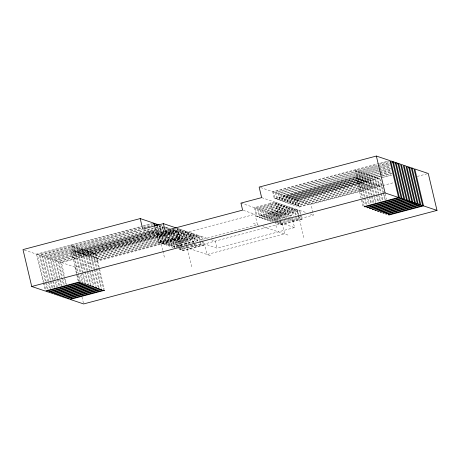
<?xml version="1.0" encoding="UTF-8"?>
<svg xmlns="http://www.w3.org/2000/svg" width="460" height="460" viewBox="0 0 460 460"><rect width="100%" height="100%" fill="white"/><g stroke="black" fill="none" stroke-linecap="round" stroke-linejoin="round"><path stroke-width="0.34" stroke-dasharray="2.3 1.72" d="M24.351 250.056L36.495 254.138L141.985 226.211M142.675 226.027L151.639 223.658M260.498 187.542L272.642 191.624L388.476 160.96M43.901 282.256L37.318 254.414L140.743 227.033M143.497 226.303L153.151 223.75M272.642 191.624L274.304 198.651L357.041 176.743L357.868 177.019L275.126 198.927L273.47 191.9L376.889 164.519M379.649 163.789L388.614 161.414M37.318 254.414L39.175 255.035L142.594 227.66M143.284 227.476L152.939 224.923M273.47 191.9L275.321 192.521L389.085 162.403M48.058 289.42L39.997 255.317L141.352 228.482M144.106 227.752L151.696 225.745M275.321 192.521L276.983 199.548L359.72 177.646L360.548 177.922L277.805 199.824L276.144 192.797L377.499 165.968M378.189 165.784L389.223 162.863M39.997 255.317L41.848 255.938L141.824 229.471M276.144 192.797L278.001 193.424L389.695 163.852M50.41 288.932L42.676 256.214L141.962 229.931M278.001 193.424L279.663 200.451L362.399 178.543L363.222 178.825L280.485 200.727L278.823 193.7L378.108 167.417M378.798 167.233L389.833 164.312M42.676 256.214L44.528 256.841L161.742 225.808L166.307 245.134L167.135 245.41L187.818 239.936L185.742 231.15L165.059 236.624L166.911 237.251L168.987 246.031L169.815 246.307L190.498 240.833L188.422 232.053L167.733 237.527L169.815 246.307M278.823 193.7L280.68 194.321L389.62 165.485M52.595 287.741L45.356 257.117L162.564 226.084L167.135 245.41M280.68 194.321L282.342 201.348L365.079 179.446L365.901 179.722L283.164 201.624L281.503 194.597L378.028 169.044M378.718 168.86L389.752 165.945M45.356 257.117L47.207 257.738L164.421 226.711M281.503 194.597L283.354 195.224L390.229 166.928M54.941 287.253L48.03 258.014L164.553 227.171M283.354 195.224L285.016 202.25L367.758 180.349L368.581 180.625L285.844 202.526L284.182 195.5L378.643 170.493M379.327 170.309L390.362 167.388M156.193 230.414L155.371 230.132L72.628 252.04L73.456 252.316L156.193 230.414L155.284 226.579M48.03 258.014L49.887 258.641L162.961 228.706M165.721 227.976L167.101 227.608L167.4 228.884M284.182 195.5L286.034 196.121L390.839 168.377M57.293 286.758L50.709 258.917L165.163 228.614M165.853 228.436L167.923 227.884L169.774 228.511L166.33 229.425M286.034 196.121L287.695 203.147L370.432 181.246L371.26 181.522L288.518 203.429L286.862 196.403L379.253 171.942M379.937 171.758L390.971 168.837M158.873 231.311L158.044 231.035L75.308 252.937L76.13 253.218L158.873 231.311L157.51 225.561M50.709 258.917L52.566 259.538L163.57 230.149M286.862 196.403L288.713 197.024L390.758 170.01M57.833 278.611L53.389 259.814L163.708 230.609M288.713 197.024L290.375 204.05L373.112 182.148L373.934 182.424L291.197 204.326L289.536 197.3L379.172 173.57M379.862 173.391L390.891 170.47M161.742 225.808L159.89 225.187L161.546 232.214L160.724 231.938L77.987 253.839L78.809 254.115L165.853 231.092M240.954 203.101L254.449 207.638L275.137 202.164L277.213 210.945L278.036 211.22L275.96 202.44L255.277 207.914L257.353 216.7L278.036 211.22M53.389 259.814L55.24 260.44L165.56 231.236M289.536 197.3L291.393 197.921L379.644 174.558M380.334 174.374L391.368 171.459M177.709 228.447L179.785 237.233L159.097 242.707L157.021 233.927L177.709 228.447L179.561 229.074L181.637 237.855L182.465 238.13L180.383 229.35L159.701 234.824L161.776 243.61L182.465 238.13M60.013 277.42L56.068 260.716L173.282 229.689L175.133 230.31L176.795 237.337L177.617 237.613L175.956 230.586L58.742 261.619L62.531 277.627M291.393 197.921L293.055 204.953L375.791 183.045L376.613 183.321L293.877 205.229L292.215 198.202L379.782 175.018M380.472 174.834L391.5 171.919M179.561 229.074L81.489 255.018L80.667 254.736L163.403 232.835L164.226 233.111M255.277 207.914L257.128 208.541L277.811 203.061L279.887 211.847L280.715 212.123L278.639 203.337L257.951 208.817L260.026 217.597L280.715 212.123M56.068 260.716L57.92 261.337L175.133 230.31M292.215 198.202L294.072 198.823L391.287 173.086M294.072 198.823L295.728 205.85L378.471 183.948L379.293 184.224L296.556 206.126L294.894 199.099L392.11 173.362M165.997 230.178L166.905 234.013L166.083 233.737L83.34 255.639L84.168 255.915L182.24 229.971L184.316 238.757L185.138 239.033L183.063 230.247L162.38 235.727L164.456 244.507L185.138 239.033M257.951 208.817L259.808 209.438L280.491 203.964L282.566 212.744L283.394 213.026L281.319 204.24L260.63 209.714L262.706 218.5L283.394 213.026M58.742 261.619L60.599 262.24L177.813 231.207L179.475 238.24L180.297 238.516L178.635 231.489L61.421 262.516L64.716 276.437M294.894 199.099L296.746 199.726L379.488 177.819L382.956 192.487M380.863 177.456L391.897 174.535M296.746 199.726L298.408 206.753L381.15 184.845L381.972 185.127L299.236 207.029L297.574 200.002L380.311 178.095L385.584 200.405M382.381 177.548L392.029 174.995M169.585 234.91L168.757 234.634L86.02 256.542L86.848 256.818L169.585 234.91L167.923 227.884M187.818 239.936L186.996 239.654L184.92 230.874L164.231 236.348L162.38 235.727M260.63 209.714L262.487 210.341L283.17 204.861L285.246 213.647L286.068 213.923L283.992 205.137L263.31 210.617L265.385 219.397L286.068 213.923M170.602 228.787L172.264 235.813L171.436 235.537L88.699 257.439L89.522 257.715L187.594 231.771L189.675 240.557L190.498 240.833M263.31 210.617L265.161 211.238L285.85 205.764L287.925 214.544L288.748 214.826L286.672 206.04L265.989 211.514L268.065 220.3L288.748 214.826M177.41 234.818L254.978 214.285L257.468 224.825L179.9 245.358L177.41 234.818L166.353 231.098M173.282 229.689L174.938 236.716L174.116 236.434L91.379 258.342L92.201 258.618L190.273 232.674L192.349 241.46L193.177 241.736L191.101 232.95L170.413 238.424L172.488 247.21L193.177 241.736M265.989 211.514L267.841 212.14L288.529 206.661L290.605 215.447L291.427 215.723L289.351 206.942L268.669 212.416L270.744 221.202L291.427 215.723M176.795 237.337L94.058 259.239L94.881 259.515L192.953 233.577L195.028 242.357M144.055 229.569L156.199 233.651L158.274 242.431L178.957 236.957L179.785 237.233M254.449 207.638L256.525 216.424L277.213 210.945M268.669 212.416L270.52 213.037L291.203 207.564L293.279 216.349M175.007 247.434L173.092 239.327L193.775 233.852L195.632 234.473L197.231 241.23M273.263 221.427L271.342 213.319L292.031 207.839L293.882 208.466L295.642 215.895M179.475 238.24L96.732 260.142L97.56 260.417L195.632 234.473M157.021 233.927L158.878 234.548L160.954 243.334L181.637 237.855M257.128 208.541L259.204 217.321L279.887 211.847M293.882 208.466L273.2 213.94L271.342 213.319M177.37 246.986L175.772 240.229L196.454 234.749L198.312 235.376L199.588 240.781M296.786 217.522L276.098 223.002L274.022 214.216L294.705 208.742L296.562 209.363L297.839 214.768M61.421 262.516L74.917 267.053L192.13 236.02L193.689 242.61M297.574 200.002L311.069 204.539L393.599 182.689M417.18 176.445L428.277 173.506M159.701 234.824L161.558 235.451L163.633 244.231L184.316 238.757M259.808 209.438L261.884 218.224L282.566 212.744M175.772 240.229L177.623 240.85L198.312 235.376M274.022 214.216L275.879 214.837L296.562 209.363M179.728 246.531L178.451 241.126L199.134 235.652L200.986 236.273L201.946 240.327M298.822 215.723L299.46 218.425L278.777 223.899L276.702 215.119L297.384 209.639L299.241 210.266L300.196 214.32M166.307 245.134L186.996 239.654M262.487 210.341L264.563 219.121L285.246 213.647M178.451 241.126L180.303 241.753L200.986 236.273M276.702 215.119L278.553 215.74L299.241 210.266M181.924 245.404L181.125 242.029L201.814 236.549L207.886 238.59M280.18 219.397L279.381 216.016L300.064 210.542L306.808 212.808M168.987 246.031L189.675 240.557M265.161 211.238L267.243 220.024L287.925 214.544M167.733 237.527L169.59 238.148L171.666 246.934L192.349 241.46M267.841 212.14L269.916 220.921L290.605 215.447M194.338 242.541L174.346 247.831L172.27 239.05L170.413 238.424M275.356 221.093L277.42 220.547M280.87 219.633L287.764 217.81M288.454 217.626L290.524 217.08M178.537 248.825L197.84 243.719M177.623 240.85L179.699 249.636L200.387 244.156L201.21 244.433L199.134 235.652M277.317 220.921L277.955 223.623L298.638 218.149L299.46 218.425M179.699 249.636L180.527 249.912L201.21 244.433M191.251 245.427L194.62 246.566L282.175 223.422L294.532 227.579L292.876 220.553L289.501 219.42M292.876 220.553L313.559 215.079L311.069 204.539M181.424 246.48L182.379 250.533L203.067 245.059L203.889 245.335L201.814 236.549M279.674 220.472L280.629 224.526L301.317 219.046L302.139 219.322L300.064 210.542M182.379 250.533L183.206 250.809L203.889 245.335M280.629 224.526L281.457 224.802L302.139 219.322M282.175 223.422L284.665 233.967L207.098 254.501L204.608 243.961L216.965 248.112L294.532 227.579M274.304 198.651L275.126 198.927M276.983 199.548L277.805 199.824M279.663 200.451L280.485 200.727M282.342 201.348L283.164 201.624M285.016 202.25L285.844 202.526M287.695 203.147L288.518 203.429M290.375 204.05L291.197 204.326M293.055 204.953L293.877 205.229M295.728 205.85L296.556 206.126M298.408 206.753L299.236 207.029M261.642 197.627L275.137 202.164M275.96 202.44L277.811 203.061M278.639 203.337L280.491 203.964M281.319 204.24L283.17 204.861M283.992 205.137L285.85 205.764M286.672 206.04L288.529 206.661M289.351 206.942L291.203 207.564M310.184 213.94L313.559 215.079M279.381 216.016L285.453 218.057M243.265 210.346L254.978 214.285M256.525 216.424L257.353 216.7M259.204 217.321L260.026 217.597M261.884 218.224L262.706 218.5M264.563 219.121L265.385 219.397M267.243 220.024L268.065 220.3M269.916 220.921L270.744 221.202M277.955 223.623L278.777 223.899M253.351 223.439L259.509 225.509M262.907 226.653L288.788 235.347M180.383 229.35L182.24 229.971M183.063 230.247L184.92 230.874M185.742 231.15L187.594 231.771M188.422 232.053L190.273 232.674M191.101 232.95L192.953 233.577M211.261 239.729L215.309 241.086L216.965 248.112M167.101 227.608L165.243 226.987L165.847 229.54M175.956 230.586L177.813 231.207M178.635 231.489L192.13 236.02M173.092 239.327L174.949 239.947L176.703 247.382M181.125 242.029L187.875 244.294M175.783 243.972L181.941 246.042M185.34 247.187L211.22 255.886M158.274 242.431L159.097 242.707M160.954 243.334L161.776 243.61M163.633 244.231L164.456 244.507M171.666 246.934L172.488 247.21M385.077 193.838L386.388 199.393M383.117 193.183L384.761 200.129M377.631 177.198L381.265 192.556M381.426 193.252L383.232 200.893M376.809 176.922L380.604 192.976M380.765 193.671L382.409 200.617M374.952 176.295L378.913 193.045M379.569 195.828L380.886 201.382M374.129 176.019L378.252 193.464M378.419 194.16L380.058 201.106M372.278 175.398L376.728 194.229M376.889 194.925L378.534 201.871M371.45 175.122L377.712 201.595M369.598 174.495L374.377 194.718M374.543 195.414L376.182 202.36M368.776 174.219L375.527 202.774M366.919 173.598L372.031 195.207M372.192 195.902L373.836 202.848M366.097 173.322L373.175 203.262M364.24 172.695L371.484 203.337M363.417 172.419L369.018 196.115M369.184 196.811L370.823 203.751M361.56 171.798L369.133 203.826M360.738 171.517L366.666 196.604M366.833 197.3L368.638 204.936M358.886 170.896L366.948 205.011M358.058 170.62L364.32 197.093M364.481 197.788L366.286 205.424M356.207 169.993L364.596 205.499M355.384 169.717L361.968 197.581M362.624 200.359L363.94 205.913M355.908 176.364L362.969 206.23M300.357 214.992L301.317 219.046M297.384 209.639L298.661 215.044M297.752 211.836L303.979 238.188M297.999 215.447L298.638 218.149M294.705 208.742L296.142 214.82M292.031 207.839L293.946 215.947M280.335 220.07L281.457 224.802M278.553 215.74L279.513 219.794M275.879 214.837L277.156 220.248M270.555 202.693L274.815 220.725M274.982 221.415L276.782 229.045M270.52 213.037L272.596 221.823M202.107 241.005L203.067 245.059M199.749 241.454L200.387 244.156M196.454 234.749L198.053 241.506M193.775 233.852L195.695 241.96M193.844 243.271L194.62 246.566M185.708 241.494L186.363 244.271M186.53 244.961L191.935 267.846M182.562 248.107L183.206 250.809M180.303 241.753L181.263 245.807M176.881 228.171L178.957 236.957M179.889 247.21L180.527 249.912M172.454 229.408L174.116 236.434M169.93 229.149L171.436 235.537M168.004 231.443L168.757 234.634M165.479 231.179L166.083 233.737M159.062 224.911L160.724 231.938M158.51 232.357L162.777 250.384M162.938 251.079L164.743 258.704M156.992 226.561L158.044 231.035M154.612 226.941L155.371 230.132M95.898 253.391L104.288 288.892M95.07 253.115L98.538 267.777M98.704 268.473L103.632 289.311M93.219 252.488L101.614 287.994M92.397 252.212L96.192 268.266M96.353 268.962L100.953 288.408M90.54 251.591L94.662 269.037M94.829 269.727L99.096 287.787M89.717 251.315L93.84 268.755M94.007 269.451L98.273 287.511M87.86 250.689L92.316 269.525M92.477 270.215L96.255 286.189M87.038 250.412L95.594 286.609M85.186 249.791L89.965 270.014M90.131 270.704L93.742 285.988M84.358 249.515L92.914 285.712M82.507 248.889L87.613 270.503M87.779 271.193L90.896 284.389M81.684 248.613L90.24 284.809M79.827 247.992L88.383 284.188M79.005 247.71L84.605 271.406M84.766 272.101L87.561 283.906M77.148 247.089L85.543 282.589M76.326 246.813L82.254 271.894M82.42 272.59L84.882 283.009M74.468 246.186L82.863 281.692M73.646 245.91L79.908 272.383M80.563 275.161L82.041 281.416M71.794 245.289L80.35 281.486M70.966 245.013L77.556 272.872M78.212 275.649L79.522 281.209M71.495 251.66L78.556 281.52M74.917 267.053L78.206 280.974M81.995 296.982L83.473 303.249M65.372 279.22L66.688 284.792M60.599 262.24L64.055 276.857M64.216 277.552L65.866 284.516M62.692 278.323L64.337 285.28M57.92 261.337L63.514 285.005M60.674 280.209L61.991 285.775M55.24 260.44L61.168 285.499M57.994 279.306L59.639 286.264M52.566 259.538L58.983 286.683M49.887 258.641L56.632 287.178M47.207 257.738L54.28 287.667M44.528 256.841L50.123 280.502M50.289 281.198L51.934 288.161M41.848 255.938L47.777 280.997M47.938 281.692L49.582 288.656M39.175 255.035L45.425 281.486M45.592 282.187L47.397 289.84M44.062 282.952L45.712 289.915M36.495 254.138L43.073 281.98M43.24 282.676L44.884 289.639"/><path stroke-width="0.69" d="M154.462 226.303L153.709 223.106L140.214 218.575L23 249.602L31.723 286.494L45.212 291.03L79.689 281.905L80.511 282.181L46.04 291.306L47.892 291.927L82.369 282.802L83.191 283.078L48.72 292.203L50.571 292.83L85.048 283.705L85.87 283.981L51.393 293.106L53.251 293.727L87.722 284.602L88.55 284.878L54.073 294.009L55.93 294.63L90.401 285.505L91.224 285.781L56.752 294.906L58.604 295.533L93.081 286.402L93.903 286.678L59.432 295.809L61.283 296.43L95.76 287.305L96.583 287.58L62.111 296.706L63.963 297.332L98.44 288.202L99.262 288.483L64.785 297.608L66.642 298.229L101.114 289.104L101.942 289.38L67.465 298.505L69.322 299.132L103.793 290.007L104.615 290.283L70.144 299.408L83.639 303.945L437 210.398L428.277 173.506L414.788 168.969L423.505 205.861L437 210.398M399.401 197.76L390.678 160.868L392.535 161.494L401.258 198.381L399.401 197.76L364.929 206.885L364.101 206.609L398.578 197.484L389.856 160.592L376.36 156.055L259.147 187.088L261.642 197.627L240.954 203.101L242.615 210.128L165.048 230.661L163.386 223.635L142.703 229.114L140.214 218.575M153.151 223.75L154.531 223.387L156.383 224.008L156.837 225.923M155.831 224.652L157.211 224.284L159.062 224.911M391.978 162.133L393.357 161.77L395.215 162.392L403.932 199.283L369.46 208.409L370.283 208.685L404.76 199.559L406.611 200.186L397.888 163.294L396.037 162.667L394.657 163.036M397.336 163.933L398.716 163.57L400.568 164.191L409.291 201.083L374.814 210.208L375.642 210.484L410.113 201.359L411.97 201.986L403.247 165.094L401.396 164.467L410.113 201.359M408.049 167.538L409.429 167.17L411.28 167.796L420.003 204.683L385.532 213.814L386.354 214.09L420.825 204.964L422.683 205.585L413.96 168.693L412.108 168.072L410.728 168.435M31.723 286.494L385.083 192.947L398.578 197.484M401.258 198.381L366.781 207.512L367.603 207.788L402.08 198.662L403.932 199.283M406.611 200.186L372.14 209.311L372.962 209.587L407.433 200.462L409.291 201.083M411.97 201.986L377.493 211.111L378.315 211.387L412.792 202.262L414.644 202.883L405.927 165.991L404.07 165.37L412.792 202.262M414.644 202.883L380.173 212.008L380.995 212.29L415.472 203.159L417.323 203.786L408.606 166.894L406.749 166.273L415.472 203.159M417.323 203.786L382.852 212.911L383.674 213.187L418.151 204.062L420.003 204.683M422.683 205.585L388.205 214.711L389.034 214.987L423.505 205.861M163.386 223.635L176.209 227.947M412.108 168.072L420.825 204.964M409.429 167.17L418.151 204.062M398.716 163.57L407.433 200.462M396.037 162.667L404.76 199.559M393.357 161.77L402.08 198.662M376.36 156.055L385.083 192.947M157.211 224.284L157.51 225.561M154.531 223.387L155.135 225.94"/></g></svg>
